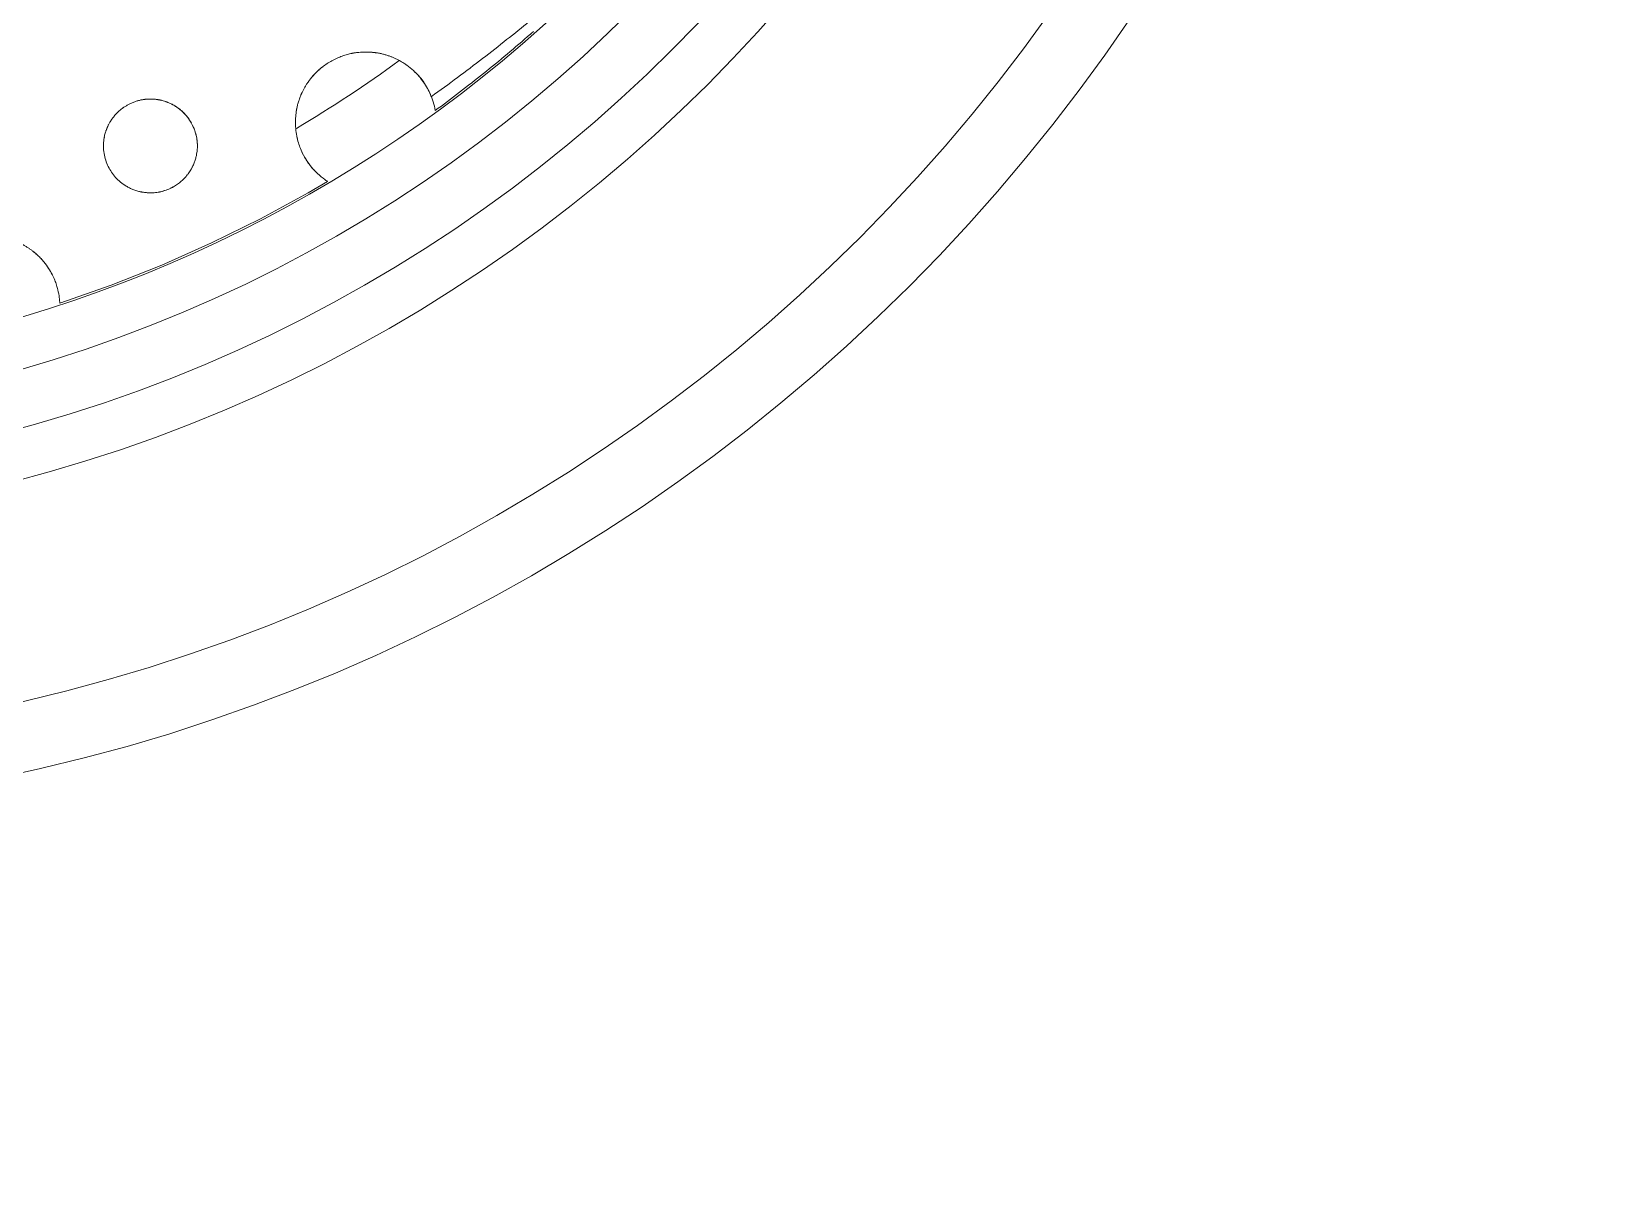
# Model space of a CAD drawing. Header units: metres. Extents: x -217 to -108, y -304 to -188.
# Drawn here: x -146.956 to -145.622, y -233.455 to -232.471 of the extents above; entities that cross this region are included whole.
import ezdxf

# ---------------------------------------------------------------- set-up
doc = ezdxf.new("R2010")
doc.units = ezdxf.units.M
for name, color, linetype, lineweight in [('A-FLOR', 192, 'Continuous', 9), ('A-GENM', 13, 'Continuous', 9), ('A-WALL', 113, 'Continuous', 9)]:
    doc.layers.add(name, color=color, linetype=linetype, lineweight=lineweight)

# ---------------------------------------------------------------- blocks, each defined once
blk = doc.blocks.new('Fountain_2047 - Fountain_2047-790752-Nivel 3')
at = {"layer": 'A-GENM', "flags": 128}
blk.add_lwpolyline([(0.3638, -1.1021), (0.4075, -1.0866), (0.4507, -1.0695), (0.4931, -1.0506), (0.5347, -1.03), (0.5755, -1.0078), (0.592, -0.9982)], dxfattribs=at)
at = {"layer": 'A-GENM'}
for radius, start, end in [(1.5382, 180, 0), (1.4791, 180, 0), (1.295, 180, 0), (1.2527, 180, 0), (1.2044, 180, 0), (1.1621, 180, 320.8157), (0.9143, 180, 360), (1.108, 300.6817, 306.1133)]:
    blk.add_arc((0, 0), radius, start, end, dxfattribs=at)
for points in [[(0.6804, -0.9259), (0.6879, -0.9205), (0.7027, -0.9096), (0.7243, -0.8933), (0.7448, -0.8772), (0.7642, -0.8616), (0.782, -0.8469), (0.7922, -0.8383), (0.797, -0.8344)], [(0.654, -0.8955), (0.6532, -0.8951), (0.6524, -0.8946), (0.6515, -0.8942)], [(0.6605, -0.8998), (0.6599, -0.8993), (0.6592, -0.8988), (0.6585, -0.8983)], [(0.6666, -0.905), (0.6694, -0.9077), (0.6721, -0.9107), (0.6742, -0.914)], [(0.6747, -0.9148), (0.6769, -0.9183), (0.6789, -0.922), (0.6804, -0.9259)], [(0.4759, -0.9485), (0.4749, -0.9467), (0.4738, -0.945), (0.4725, -0.9433)], [(0.4785, -0.9541), (0.478, -0.9528), (0.4775, -0.9516), (0.4769, -0.9503)], [(0.4802, -0.9601), (0.4799, -0.9587), (0.4796, -0.9574), (0.4792, -0.9561)], [(0.4017, -0.9604), (0.4016, -0.961), (0.4014, -0.9616), (0.4014, -0.9621)], [(0.481, -0.9679), (0.481, -0.9659), (0.4808, -0.9639), (0.4805, -0.9619)], [(0.5658, -0.9601), (0.566, -0.9607), (0.5661, -0.9613), (0.5662, -0.9618)], [(0.5691, -0.9708), (0.5698, -0.9724), (0.5705, -0.974), (0.5713, -0.9754)], [(0.5692, -0.9709), (0.5694, -0.9713), (0.5696, -0.9718), (0.5698, -0.9722)], [(0.5703, -0.9734), (0.5699, -0.9726), (0.5695, -0.9717), (0.5692, -0.9709)], [(0.5743, -0.9806), (0.5737, -0.9796), (0.5731, -0.9785), (0.5724, -0.9774)], [(0.5744, -0.9807), (0.574, -0.9801), (0.5736, -0.9794), (0.5732, -0.9787)], [(0.5738, -0.9797), (0.5744, -0.9808), (0.5751, -0.9818), (0.5758, -0.9828)], [(0.5781, -0.9858), (0.5789, -0.9867), (0.5796, -0.9876), (0.5804, -0.9884)], [(0.3543, -1.0725), (0.3537, -1.0716), (0.353, -1.0706), (0.3523, -1.0697)], [(0.3526, -1.07), (0.353, -1.0706), (0.3534, -1.0711), (0.3538, -1.0717)], [(0.3575, -1.078), (0.357, -1.0771), (0.3566, -1.0763), (0.3561, -1.0753)]]:
    blk.add_open_spline(points, degree=3, dxfattribs=at)
for points, knots in [([(0.7675, -0.8702), (0.7666, -0.871), (0.7527, -0.8833), (0.7252, -0.9064), (0.6977, -0.9275), (0.6837, -0.9377)], [-0.6893732, -0.6893732, -0.6893732, -0.6893732, -0.6666667, -0.3333333, 0, 0, 0, 0]), ([(0.5646, -0.9478), (0.5646, -0.9463), (0.5647, -0.9438), (0.565, -0.9405), (0.5653, -0.9386), (0.5655, -0.9371), (0.5658, -0.9356), (0.5662, -0.9337), (0.5667, -0.9317), (0.5674, -0.9296), (0.568, -0.9279), (0.5685, -0.9263), (0.569, -0.9251), (0.5693, -0.9244), (0.5696, -0.9237), (0.57, -0.9228), (0.5707, -0.9213), (0.5717, -0.9194), (0.573, -0.9171), (0.5745, -0.9146), (0.5763, -0.9122), (0.5782, -0.9096), (0.5805, -0.9071), (0.5824, -0.9051), (0.5837, -0.9038), (0.5847, -0.903), (0.5865, -0.9014), (0.5895, -0.899), (0.5935, -0.8964), (0.5979, -0.894), (0.6023, -0.892), (0.6067, -0.8905), (0.6101, -0.8895), (0.6123, -0.8891), (0.6135, -0.8888), (0.6146, -0.8886), (0.6159, -0.8884), (0.6178, -0.8882), (0.62, -0.888), (0.6222, -0.8879), (0.6242, -0.8878), (0.626, -0.8878), (0.6277, -0.8879), (0.6291, -0.888), (0.6302, -0.8881), (0.6311, -0.8882), (0.632, -0.8883), (0.6332, -0.8884), (0.6351, -0.8887), (0.6376, -0.8892), (0.6404, -0.8899), (0.6431, -0.8907), (0.6456, -0.8916), (0.6487, -0.8928), (0.6522, -0.8945), (0.6561, -0.8967), (0.6606, -0.8997), (0.6654, -0.9037), (0.67, -0.9085), (0.6737, -0.9132), (0.6776, -0.9193), (0.6794, -0.9234), (0.6804, -0.9259)], [-1, -1, -1, -1, -0.964286, -0.946429, -0.9375, -0.928571, -0.919643, -0.910714, -0.892857, -0.883929, -0.875, -0.866071, -0.861607, -0.859375, -0.857143, -0.852679, -0.848214, -0.839286, -0.830357, -0.821429, -0.8125, -0.803571, -0.794643, -0.785714, -0.783482, -0.78125, -0.776786, -0.767857, -0.758929, -0.75, -0.741071, -0.732143, -0.723214, -0.71875, -0.716518, -0.714286, -0.709821, -0.705357, -0.696429, -0.6875, -0.678571, -0.669643, -0.660714, -0.651786, -0.647321, -0.642857, -0.638393, -0.633929, -0.625, -0.607143, -0.589286, -0.571429, -0.553571, -0.535714, -0.5, -0.464286, -0.428571, -0.357143, -0.285714, -0.214286, -0.142857, 0, 0, 0, 0]), ([(0.6173, -0.8883), (0.6171, -0.8883), (0.616, -0.8884), (0.6142, -0.8887), (0.6125, -0.889), (0.6117, -0.8892)], [-0.44670462, -0.44670462, -0.44670462, -0.44670462, -0.44318182, -0.43181818, -0.42096843, -0.42096843, -0.42096843, -0.42096843]), ([(0.6322, -0.8883), (0.6319, -0.8883), (0.6311, -0.8882), (0.6299, -0.888), (0.629, -0.888), (0.6285, -0.8879)], [-0.54030256, -0.54030256, -0.54030256, -0.54030256, -0.53409091, -0.52272727, -0.51300753, -0.51300753, -0.51300753, -0.51300753]), ([(0.5887, -0.8997), (0.5884, -0.8999), (0.587, -0.901), (0.5845, -0.9031), (0.5815, -0.9059), (0.5791, -0.9086), (0.5778, -0.9102), (0.5773, -0.9109)], [-0.3326597, -0.3326597, -0.3326597, -0.3326597, -0.32954545, -0.31818182, -0.30681818, -0.29545455, -0.28749495, -0.28749495, -0.28749495, -0.28749495]), ([(0.401, -0.9679), (0.401, -0.9669), (0.401, -0.9648), (0.4014, -0.9614), (0.402, -0.9585), (0.4026, -0.9564), (0.4031, -0.9551), (0.4034, -0.9542), (0.4038, -0.9532), (0.4043, -0.9519), (0.4049, -0.9506), (0.4055, -0.9493), (0.4061, -0.9482), (0.4067, -0.9473), (0.4071, -0.9467), (0.4073, -0.9463), (0.4075, -0.946), (0.4077, -0.9457), (0.408, -0.9453), (0.4085, -0.9446), (0.4092, -0.9436), (0.4102, -0.9424), (0.4116, -0.9407), (0.4132, -0.939), (0.4152, -0.9373), (0.4164, -0.9363), (0.4173, -0.9357), (0.4179, -0.9352), (0.4191, -0.9344), (0.421, -0.9332), (0.4235, -0.9319), (0.4262, -0.9307), (0.4289, -0.9297), (0.4316, -0.929), (0.4337, -0.9285), (0.4351, -0.9283), (0.4359, -0.9282), (0.4366, -0.9281), (0.4374, -0.9281), (0.4387, -0.928), (0.4408, -0.9279), (0.4433, -0.9279), (0.4455, -0.9282), (0.447, -0.9284), (0.4479, -0.9285), (0.4485, -0.9286), (0.4491, -0.9287), (0.4499, -0.9289), (0.4513, -0.9292), (0.453, -0.9298), (0.455, -0.9304), (0.4568, -0.9312), (0.4586, -0.932), (0.4607, -0.9331), (0.4632, -0.9346), (0.4659, -0.9365), (0.469, -0.9393), (0.4724, -0.9429), (0.4755, -0.9475), (0.4779, -0.9523), (0.4797, -0.9574), (0.4807, -0.9625), (0.481, -0.9661), (0.481, -0.9679)], [-1, -1, -1, -1, -0.966667, -0.933333, -0.9, -0.883333, -0.875, -0.866667, -0.858333, -0.85, -0.833333, -0.825, -0.816667, -0.808333, -0.804167, -0.802083, -0.8, -0.797917, -0.795833, -0.791667, -0.783333, -0.775, -0.766667, -0.75, -0.741667, -0.733333, -0.73125, -0.729167, -0.725, -0.716667, -0.708333, -0.7, -0.691667, -0.683333, -0.675, -0.670833, -0.66875, -0.666667, -0.6625, -0.658333, -0.65, -0.633333, -0.616667, -0.608333, -0.604167, -0.6, -0.595833, -0.591667, -0.583333, -0.566667, -0.55, -0.533333, -0.516667, -0.5, -0.466667, -0.433333, -0.4, -0.333333, -0.266667, -0.2, -0.133333, -0.066667, 0, 0, 0, 0]), ([(0.4507, -0.9291), (0.45, -0.9289), (0.4483, -0.9286), (0.4452, -0.928), (0.4425, -0.928), (0.4411, -0.928)], [-0.11537289, -0.11537289, -0.11537289, -0.11537289, -0.09375, -0.0625, -0.02762309, -0.02762309, -0.02762309, -0.02762309]), ([(0.4596, -0.9325), (0.4593, -0.9324), (0.4583, -0.9319), (0.4567, -0.9311), (0.4551, -0.9305), (0.4542, -0.9302), (0.4541, -0.9301)], [-0.23105486, -0.23105486, -0.23105486, -0.23105486, -0.21875, -0.1875, -0.15625, -0.15413008, -0.15413008, -0.15413008, -0.15413008]), ([(0.5703, -0.9223), (0.5703, -0.9223), (0.5697, -0.9234), (0.5691, -0.9249), (0.5685, -0.9264), (0.5684, -0.9268)], [-0.22760573, -0.22760573, -0.22760573, -0.22760573, -0.22727273, -0.20454545, -0.19465004, -0.19465004, -0.19465004, -0.19465004]), ([(0.6837, -0.9377), (0.6833, -0.9352), (0.6822, -0.9305), (0.6805, -0.9259), (0.6795, -0.9237)], [0, 0, 0, 0, 0.5, 0.9593418, 0.9593418, 0.9593418, 0.9593418]), ([(0.4665, -0.9371), (0.4658, -0.9365), (0.4646, -0.9356), (0.463, -0.9345), (0.4622, -0.934), (0.4619, -0.9338)], [-0.35386519, -0.35386519, -0.35386519, -0.35386519, -0.3125, -0.28125, -0.26906183, -0.26906183, -0.26906183, -0.26906183]), ([(0.4722, -0.9429), (0.4716, -0.9421), (0.4702, -0.9406), (0.4687, -0.939), (0.4678, -0.9383)], [-0.4908157, -0.4908157, -0.4908157, -0.4908157, -0.4375, -0.3825208, -0.3825208, -0.3825208, -0.3825208]), ([(0.5658, -0.9357), (0.5657, -0.936), (0.5656, -0.9368), (0.5654, -0.9377), (0.5653, -0.9382)], [-0.12265363, -0.12265363, -0.12265363, -0.12265363, -0.11363636, -0.0992493, -0.0992493, -0.0992493, -0.0992493]), ([(0.4036, -0.9536), (0.4036, -0.9537), (0.4033, -0.9543), (0.4031, -0.9549), (0.4029, -0.9555), (0.4029, -0.9556)], [-0.5600394, -0.5600394, -0.5600394, -0.5600394, -0.55, -0.5, -0.49041468, -0.49041468, -0.49041468, -0.49041468]), ([(0.592, -0.9982), (0.592, -0.9982), (0.5914, -0.9978), (0.5872, -0.995), (0.5799, -0.9883), (0.5736, -0.9799), (0.5692, -0.9717), (0.5657, -0.9615), (0.5646, -0.9526), (0.5646, -0.9478)], [-0.5625, -0.5625, -0.5625, -0.5625, -0.5, -0.375, -0.25, -0.1875, -0.125, -0.0625, 0, 0, 0, 0]), ([(0.481, -0.9679), (0.481, -0.9698), (0.4807, -0.9728), (0.48, -0.9768), (0.4793, -0.9794), (0.4786, -0.9816), (0.4779, -0.9832), (0.4774, -0.9845), (0.4768, -0.9856), (0.4764, -0.9865), (0.4759, -0.9874), (0.4753, -0.9885), (0.4744, -0.9898), (0.4734, -0.9913), (0.4725, -0.9925), (0.472, -0.9931), (0.4717, -0.9935), (0.4715, -0.9938), (0.4712, -0.9941), (0.4709, -0.9945), (0.4702, -0.9952), (0.4693, -0.9962), (0.4679, -0.9974), (0.466, -0.9991), (0.4639, -1.0007), (0.4615, -1.0022), (0.46, -1.0031), (0.4588, -1.0037), (0.4574, -1.0044), (0.4549, -1.0054), (0.4518, -1.0065), (0.4486, -1.0072), (0.4463, -1.0076), (0.4446, -1.0078), (0.4434, -1.0078), (0.4428, -1.0079), (0.4424, -1.0079), (0.442, -1.0079), (0.4414, -1.0079), (0.4405, -1.0079), (0.4389, -1.0079), (0.437, -1.0077), (0.4354, -1.0075), (0.4343, -1.0073), (0.4336, -1.0072), (0.4331, -1.0071), (0.4326, -1.007), (0.432, -1.0069), (0.4309, -1.0066), (0.4294, -1.0062), (0.4277, -1.0057), (0.4261, -1.0051), (0.4246, -1.0044), (0.4226, -1.0035), (0.4194, -1.0017), (0.4154, -0.9988), (0.4112, -0.9949), (0.4078, -0.9904), (0.4049, -0.9856), (0.4027, -0.9802), (0.4013, -0.9744), (0.401, -0.9701), (0.401, -0.9679)], [-1, -1, -1, -1, -0.9375, -0.90625, -0.875, -0.859375, -0.84375, -0.828125, -0.820312, -0.8125, -0.804688, -0.796875, -0.78125, -0.765625, -0.757812, -0.753906, -0.751953, -0.75, -0.748047, -0.746094, -0.742188, -0.734375, -0.726562, -0.71875, -0.703125, -0.695312, -0.6875, -0.683594, -0.679688, -0.671875, -0.65625, -0.648438, -0.640625, -0.632812, -0.628906, -0.626953, -0.625, -0.623047, -0.621094, -0.617188, -0.609375, -0.59375, -0.578125, -0.570312, -0.566406, -0.5625, -0.558594, -0.554688, -0.546875, -0.53125, -0.515625, -0.5, -0.484375, -0.46875, -0.4375, -0.375, -0.3125, -0.25, -0.1875, -0.125, -0.0625, 0, 0, 0, 0]), ([(0.4695, -0.996), (0.4695, -0.9959), (0.47, -0.9954), (0.4706, -0.9948), (0.4712, -0.9941), (0.4715, -0.9938), (0.4716, -0.9936), (0.4716, -0.9936)], [-0.26707073, -0.26707073, -0.26707073, -0.26707073, -0.265625, -0.2578125, -0.25390625, -0.25195312, -0.25070907, -0.25070907, -0.25070907, -0.25070907]), ([(0.4374, -1.0077), (0.4374, -1.0077), (0.4379, -1.0078), (0.4387, -1.0078), (0.4399, -1.0079), (0.4411, -1.0079), (0.4419, -1.0079), (0.4423, -1.0079), (0.4424, -1.0079)], [-0.40796083, -0.40796083, -0.40796083, -0.40796083, -0.40625, -0.3984375, -0.390625, -0.3828125, -0.37890625, -0.37749725, -0.37749725, -0.37749725, -0.37749725]), ([(0.4477, -1.0073), (0.4483, -1.0072), (0.4496, -1.007), (0.4527, -1.0062), (0.456, -1.005), (0.4586, -1.0038), (0.4597, -1.0032), (0.4602, -1.003), (0.4604, -1.0029)], [-0.35732799, -0.35732799, -0.35732799, -0.35732799, -0.3515625, -0.34375, -0.328125, -0.3203125, -0.31640625, -0.31442121, -0.31442121, -0.31442121, -0.31442121]), ([(0.2438, -1.1049), (0.2438, -1.1029), (0.244, -1.0997), (0.2446, -1.095), (0.2454, -1.0913), (0.2464, -1.0873), (0.2476, -1.0838), (0.2489, -1.0808), (0.2499, -1.0786), (0.2511, -1.0763), (0.2522, -1.0743), (0.2532, -1.0726), (0.254, -1.0715), (0.2546, -1.0707), (0.2552, -1.0698), (0.2562, -1.0684), (0.2577, -1.0665), (0.2596, -1.0643), (0.2616, -1.0622), (0.2632, -1.0608), (0.2644, -1.0597), (0.2652, -1.059), (0.2664, -1.058), (0.2685, -1.0564), (0.2719, -1.0541), (0.277, -1.0511), (0.2828, -1.0486), (0.2886, -1.0468), (0.2921, -1.0461), (0.2947, -1.0456), (0.2966, -1.0454), (0.2983, -1.0452), (0.3006, -1.045), (0.3033, -1.0449), (0.3074, -1.045), (0.3112, -1.0453), (0.3147, -1.0459), (0.3171, -1.0464), (0.319, -1.0469), (0.3203, -1.0472), (0.321, -1.0474), (0.322, -1.0478), (0.3235, -1.0482), (0.3252, -1.0489), (0.3268, -1.0495), (0.3287, -1.0503), (0.3308, -1.0513), (0.3329, -1.0524), (0.3345, -1.0534), (0.336, -1.0543), (0.3378, -1.0555), (0.3398, -1.0569), (0.3416, -1.0583), (0.3433, -1.0597), (0.3454, -1.0616), (0.3478, -1.064), (0.3511, -1.0678), (0.3543, -1.0723), (0.3573, -1.0775), (0.3595, -1.0823), (0.361, -1.0867), (0.3625, -1.0921), (0.3634, -1.0975), (0.3637, -1.1014), (0.3638, -1.1021), (0.3638, -1.102)], [-1, -1, -1, -1, -0.9697581, -0.9546371, -0.9395161, -0.9243952, -0.9092742, -0.9017137, -0.8941532, -0.8865927, -0.8790323, -0.875252, -0.8714718, -0.8695817, -0.8676915, -0.8639113, -0.8563508, -0.8487903, -0.8450101, -0.8412298, -0.8393397, -0.8383947, -0.8374496, -0.8336694, -0.8298891, -0.8261089, -0.8185484, -0.8147681, -0.8109879, -0.8090978, -0.8072077, -0.8053175, -0.8034274, -0.7996472, -0.7958669, -0.7883065, -0.7845262, -0.780746, -0.7769657, -0.7750756, -0.7741305, -0.7731855, -0.7694052, -0.765625, -0.7618448, -0.7580645, -0.750504, -0.7429435, -0.7391633, -0.7353831, -0.7278226, -0.7202621, -0.7127016, -0.7051411, -0.6975806, -0.6824597, -0.6673387, -0.6370968, -0.6068548, -0.5766129, -0.546371, -0.516129, -0.4516129, -0.3870968, -0.3225806, -0.3225806, -0.3225806, -0.3225806]), ([(0.3437, -1.0601), (0.3432, -1.0597), (0.3424, -1.0589), (0.3415, -1.0582), (0.3411, -1.0579)], [-0.37072361, -0.37072361, -0.37072361, -0.37072361, -0.36206897, -0.35635578, -0.35635578, -0.35635578, -0.35635578]), ([(0.3492, -1.0656), (0.3487, -1.0651), (0.3481, -1.0645), (0.3476, -1.0639), (0.3476, -1.0638)], [-0.40887796, -0.40887796, -0.40887796, -0.40887796, -0.39655172, -0.39633317, -0.39633317, -0.39633317, -0.39633317])]:
    blk.add_open_spline(points, degree=3, knots=knots, dxfattribs=at)

msp = doc.modelspace()

# ---------------------------------------------------------------- linework, layer by layer
at = {"layer": 'A-FLOR'}
msp.add_arc((-148.6429, -232.2808), 14.3165, 315.88297, 92.68728, dxfattribs=at)
at = {"layer": 'A-WALL'}
for radius, start, end in [(13.3748, 316.37791, 92.19234), (13.1748, 316.73141, 91.83884)]:
    msp.add_arc((-148.6073, -232.2647), radius, start, end, dxfattribs=at)

# ---------------------------------------------------------------- block references
at = {"layer": 'A-GENM'}
msp.add_blockref('Fountain_2047 - Fountain_2047-790752-Nivel 3', (-147.2952, -231.6007), dxfattribs=at)

doc.saveas('drawing.dxf')
